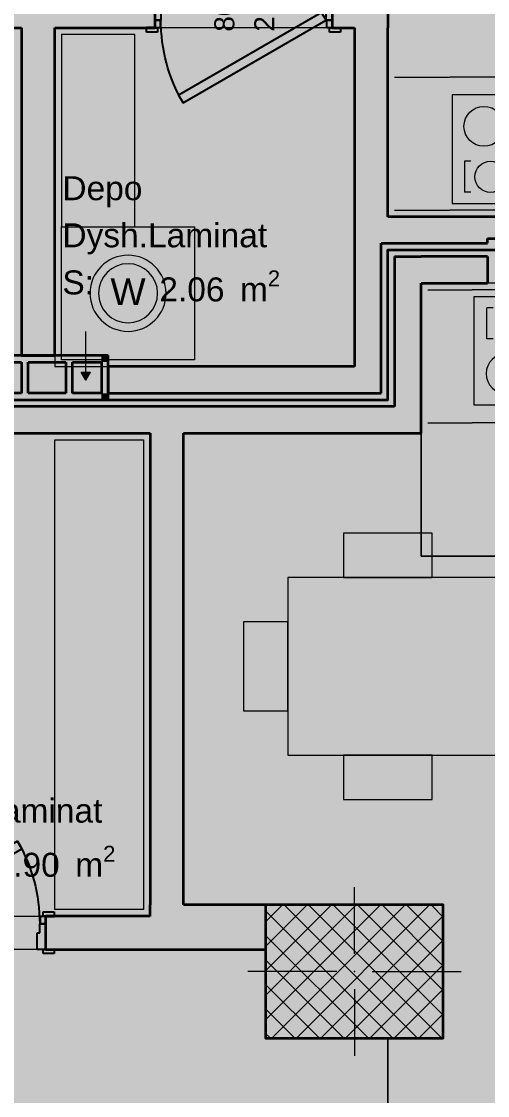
# Model space of a CAD drawing. Header units: millimetres. Extents: x 172821 to 253959, y -36092 to 17885.
# Drawn here: x 226111 to 228211, y -3675 to 1163 of the extents above; entities that cross this region are included whole.
import ezdxf
from ezdxf.enums import TextEntityAlignment as Align

# ---------------------------------------------------------------- set-up
doc = ezdxf.new("R2010")
doc.units = ezdxf.units.MM
doc.header["$MEASUREMENT"] = 0
doc.linetypes.add('Dashed', pattern=[254, 127, -127])
doc.linetypes.add('Long Dashed', pattern=[2700, 1500, -1200])
for name, color, linetype, lineweight, true_color in [('2D Drafting - General_Pen_No__61', 7, 'Continuous', 20, 0x6a6a6a), ('A - Fill zone_Pen_No__102', 7, 'Continuous', 13, 0xcccccc), ('A - Fill zone_Pen_No__255', 7, 'Continuous', 13, 0xe8e8e8), ('A - kanalet e ventilimit_Pen_No__176', 7, 'Continuous', 15, 0x93a0c6), ('A - kanalet e ventilimit_Pen_No__82', 7, 'Continuous', 20, 0xaaaaaa), ('A - Mobilimi_Pen_No__102', 7, 'Continuous', 13, 0xcccccc), ('A - Mobilimi_Pen_No__82', 7, 'Continuous', 20, 0xaaaaaa), ('A - Muret_Pen_No__82', 7, 'Continuous', 20, 0xaaaaaa), ('ARCHICAD Door Markers_Pen_No__112', 7, 'Continuous', 13, 0xd5aaaa), ('Model Unit - Zone_Pen_No__102', 7, 'Continuous', 13, 0xcccccc)]:
    doc.layers.add(name, color=color, linetype=linetype, lineweight=lineweight, true_color=true_color)
for name, color, linetype, lineweight in [('A - Fill zone_Pen_No__2', 8, 'Continuous', 15), ('A - Fill zone_Pen_No__22', 8, 'Continuous', 35), ('A - kanalet e ventilimit_Pen_No__22', 8, 'Continuous', 35), ('A - Mobilimi_Pen_No__121', 255, 'Continuous', 0), ('A - Mobilimi_Pen_No__18', 9, 'Continuous', 15), ('A - Muret_Pen_No__22', 8, 'Continuous', 35), ('A - Sanitaria_Pen_No__18', 9, 'Continuous', 15), ('A - Shtyllat_Pen_No__101', 252, 'Continuous', 13), ('A - Shtyllat_Pen_No__22', 8, 'Continuous', 35), ('ARCHICAD Doors_Pen_No__42', 8, 'Continuous', 25), ('ARCHICAD Zone Stamps_Pen_No__101', 252, 'Continuous', 13)]:
    doc.layers.add(name, color=color, linetype=linetype, lineweight=lineweight)
for name, color, linetype in [('A - kanalet e ventilimit', 7, 'Continuous'), ('A - Muret', 7, 'Continuous'), ('A - Shtyllat', 7, 'Continuous'), ('Model Unit - Zone', 7, 'Continuous')]:
    doc.layers.add(name, color=color, linetype=linetype)
doc.styles.add('GENERATED_STYLE_2', font='arial.ttf')

# ---------------------------------------------------------------- blocks, each defined once
blk = doc.blocks.new('Depo_Dysh.Laminat _67', base_point=(226431.7, 88.7))
at = {"layer": 'ARCHICAD Zone Stamps_Pen_No__101', "color": 252, "lineweight": 13, "insert": (226732.1, 41.8), "char_height": 108, "attachment_point": 1, "style": 'GENERATED_STYLE_2'}
blk.add_mtext('\\A1;{\\pql;\\pt0,6060;\\fArial|b0|i0|c0|p34;2.06\\fArial|b0|i0|c0|p34;\\A1{\\H.66x;\\S^  ;}\\fArial|b0|i0|c0|p34; m\\fArial|b0|i0|c0|p34;\\A1{\\H.66x;\\S2^  ;}}', dxfattribs=at)
at = {"layer": 'ARCHICAD Zone Stamps_Pen_No__101', "color": 252, "lineweight": 13, "style": 'GENERATED_STYLE_2'}
for tag, p in [('DUMMY_849', (227238.4, 490.8)), ('ROOM_NAME', (226295.4, 466.1)), ('ROOM_NUMBER', (226295.4, 254)), ('DUMMY_850', (227238.4, 278.6)), ('measuredAreaCode', (226295.4, 41.8))]:
    blk.add_attdef(tag, text='', height=108, dxfattribs=at).set_placement(p, align=Align.TOP_LEFT)
blk = doc.blocks.new('Depo_Dysh.Laminat _73', base_point=(226024.8, -1913.1))
at = {"layer": 'ARCHICAD Zone Stamps_Pen_No__101', "color": 252, "lineweight": 13, "insert": (225990, -2549.8), "char_height": 108, "attachment_point": 1, "style": 'GENERATED_STYLE_2'}
blk.add_mtext('\\A1;{\\pql;\\pt0,6060;\\fArial|b0|i0|c0|p34;2.90\\fArial|b0|i0|c0|p34;\\A1{\\H.66x;\\S^  ;}\\fArial|b0|i0|c0|p34; m\\fArial|b0|i0|c0|p34;\\A1{\\H.66x;\\S2^  ;}}', dxfattribs=at)
at = {"layer": 'ARCHICAD Zone Stamps_Pen_No__101', "color": 252, "lineweight": 13, "style": 'GENERATED_STYLE_2'}
for tag, p in [('ROOM_NAME', (225553.3, -2125.5)), ('DUMMY_849', (226496.3, -2100.8)), ('DUMMY_850', (226496.3, -2312.9)), ('ROOM_NUMBER', (225553.3, -2337.6)), ('measuredAreaCode', (225553.3, -2549.8))]:
    blk.add_attdef(tag, text='', height=108, dxfattribs=at).set_placement(p, align=Align.TOP_LEFT)
blk = doc.blocks.new('Door 25_2')
at = {"layer": 'ARCHICAD Doors_Pen_No__42', "color": 8, "linetype": 'Continuous', "lineweight": 25}
for p, q in [((-292.3, 337.4), (-272.3, 372)), ((-272.3, 372), (372, 0)), ((352, -34.6), (-292.3, 337.4)), ((-387, 54), (-437, 54)), ((-437, 54), (-437, 35)), ((-387, 35), (-387, 54)), ((437, 54), (387, 54)), ((387, 54), (387, 35)), ((437, 35), (437, 54)), ((-437, 35), (-387, 35)), ((-400, 35), (-437, 35)), ((-400, 35), (-437, 35)), ((-375, 35), (-400, 35)), ((-400, 35), (-400, 0)), ((-400, 0), (-400, 35)), ((-400, 0), (-400, 35)), ((-400, 0), (-375, 0)), ((-372, 0), (-400, 0)), ((-400, 0), (-400, -115)), ((-400, -115), (-400, 0)), ((-400, -115), (-400, 0)), ((-375, 0), (-375, 35)), ((-372, -40), (-372, 0)), ((372, 0), (352, -34.6)), ((400, 0), (372, 0)), ((372, 0), (372, -40)), ((400, 35), (375, 35)), ((375, 35), (375, 0)), ((375, 0), (400, 0)), ((387, 35), (437, 35)), ((400, 0), (400, 35)), ((400, 0), (400, 35)), ((400, 0), (400, 35)), ((400, 35), (437, 35)), ((400, 35), (437, 35)), ((400, -115), (400, 0)), ((400, -115), (400, 0)), ((400, -115), (400, 0)), ((-360, -40), (-372, -40)), ((-360, -115), (-360, -40)), ((372, -40), (360, -40)), ((360, -40), (360, -115)), ((-387, -115), (-437, -115)), ((-437, -115), (-437, -134)), ((-400, -115), (-437, -115)), ((-400, -115), (-437, -115)), ((-437, -134), (-387, -134)), ((-400, -115), (-360, -115)), ((-387, -134), (-387, -115)), ((360, -115), (400, -115)), ((437, -115), (387, -115)), ((387, -115), (387, -134)), ((387, -134), (437, -134)), ((400, -115), (437, -115)), ((400, -115), (437, -115)), ((437, -134), (437, -115))]:
    blk.add_line(p, q, dxfattribs=at)
blk.add_arc((372, 0), 744, 150, 180, dxfattribs=at)
blk = doc.blocks.new('D Marker 22')
at = {"layer": 'ARCHICAD Door Markers_Pen_No__112', "color": 9, "lineweight": 13, "true_color": 0xd5aaaa, "style": 'GENERATED_STYLE_2'}
for tag, p in [('AC_MarkerText_3', (-165.9, -155.7)), ('AC_MarkerText_2', (14.1, -224))]:
    blk.add_attdef(tag, text='', height=90, rotation=270, dxfattribs=at).set_placement(p, align=Align.BOTTOM_LEFT)
blk = doc.blocks.new('Wall_21', base_point=(227611.1, 1283.8))
at = {"layer": 'A - Muret_Pen_No__82', "linetype": 'Continuous', "lineweight": 0, "true_color": 0xd4d4d4}
for points in [[(222821.1, 1283.8), (222821.1, 1133.8), (225231.1, 1133.8), (225231.1, 1283.8)], [(226031.1, 1283.8), (226031.1, 1133.8), (226711.1, 1133.8), (226711.1, 1283.8)], [(227611.1, 1283.8), (227511.1, 1283.8), (227511.1, 1133.8), (227611.1, 1133.8)], [(227611.1, 1133.8), (227761.1, 1133.8), (227761.1, 1283.8)], [(227611.1, 1283.8), (227611.1, 1133.8), (227761.1, 1283.8)]]:
    blk.add_hatch(color=254, dxfattribs=at).paths.add_polyline_path(points)
at = {"layer": 'A - Muret_Pen_No__22', "color": 8, "linetype": 'Continuous', "lineweight": 35}
for p, q in [((225231.1, 1283.8), (225194.1, 1283.8)), ((225231.1, 1283.8), (225231.1, 1168.8)), ((226031.1, 1283.8), (226068.1, 1283.8)), ((226031.1, 1283.8), (226031.1, 1168.8)), ((226711.1, 1283.8), (226674.1, 1283.8)), ((226711.1, 1283.8), (226711.1, 1168.8)), ((227511.1, 1283.8), (227548.1, 1283.8)), ((227511.1, 1283.8), (227511.1, 1168.8)), ((225231.1, 1168.8), (225231.1, 1133.8)), ((226031.1, 1168.8), (226031.1, 1133.8)), ((226711.1, 1168.8), (226711.1, 1133.8)), ((227511.1, 1168.8), (227511.1, 1133.8)), ((225231.1, 1133.8), (225194.1, 1133.8)), ((226031.1, 1133.8), (226068.1, 1133.8)), ((226711.1, 1133.8), (226674.1, 1133.8)), ((227511.1, 1133.8), (227548.1, 1133.8))]:
    blk.add_line(p, q, dxfattribs=at)
at = {"layer": 'A - Muret_Pen_No__22', "color": 8, "linetype": 'Continuous', "lineweight": 35, "flags": 128}
for points in [[(225231.1, 1283.8), (222821.1, 1283.8)], [(222821.1, 1133.8), (222821.1, 1283.8)], [(226711.1, 1283.8), (226031.1, 1283.8)], [(227761.1, 1283.8), (227511.1, 1283.8)], [(227761.1, 1283.8), (227761.1, 1133.8)], [(222821.1, 1133.8), (223211.1, 1133.8)], [(223361.1, 1133.8), (225231.1, 1133.8)], [(226031.1, 1133.8), (226111.1, 1133.8)], [(226261.1, 1133.8), (226711.1, 1133.8)], [(227511.1, 1133.8), (227611.1, 1133.8)]]:
    blk.add_lwpolyline(points, dxfattribs=at)
at = {"layer": 'ARCHICAD Door Markers_Pen_No__112', "color": 9, "lineweight": 13, "true_color": 0xd5aaaa}
ref = blk.add_blockref('D Marker 22', (225631.1, 1133.8), dxfattribs=dict(at, rotation=180))
ref.add_attrib('AC_MarkerText_2', '80', dxfattribs={"color": 9, "lineweight": 13, "true_color": 0xd5aaaa, "height": 90, "rotation": 90, "style": 'GENERATED_STYLE_2'}).set_placement((225616.9, 1117.3), align=Align.BOTTOM_LEFT)
ref.add_attrib('AC_MarkerText_3', '210', dxfattribs={"color": 9, "lineweight": 13, "true_color": 0xd5aaaa, "height": 90, "rotation": 90, "style": 'GENERATED_STYLE_2'}).set_placement((225796.9, 1117.3), align=Align.BOTTOM_LEFT)
ref = blk.add_blockref('D Marker 22', (227111.1, 1133.8), dxfattribs=dict(at, rotation=180))
ref.add_attrib('AC_MarkerText_2', '80', dxfattribs={"color": 9, "lineweight": 13, "true_color": 0xd5aaaa, "height": 90, "rotation": 90, "style": 'GENERATED_STYLE_2'}).set_placement((227096.9, 1117.3), align=Align.BOTTOM_LEFT)
ref.add_attrib('AC_MarkerText_3', '210', dxfattribs={"color": 9, "lineweight": 13, "true_color": 0xd5aaaa, "height": 90, "rotation": 90, "style": 'GENERATED_STYLE_2'}).set_placement((227276.9, 1117.3), align=Align.BOTTOM_LEFT)
at = {"layer": 'ARCHICAD Doors_Pen_No__42', "color": 8, "linetype": 'Continuous', "lineweight": 25, "xscale": -1, "zscale": 1000, "rotation": 180}
for p in [(225631.1, 1168.8), (227111.1, 1168.8)]:
    blk.add_blockref('Door 25_2', p, dxfattribs=at)
blk = doc.blocks.new('Wall_25', base_point=(226261.1, 1283.8))
at = {"layer": 'A - Muret_Pen_No__82', "linetype": 'Continuous', "lineweight": 0, "true_color": 0xd4d4d4}
blk.add_hatch(color=254, dxfattribs=at).paths.add_polyline_path([(226111.1, 1133.8), (226111.1, -341.1), (226261.1, -341.1), (226261.1, 1133.8)])
at = {"layer": 'A - Muret_Pen_No__22', "color": 8, "linetype": 'Continuous', "lineweight": 35, "flags": 128}
for points in [[(226111.1, 1133.8), (226111.1, -341.1)], [(226261.1, -341.1), (226261.1, 1133.8)], [(226111.1, -341.1), (226261.1, -341.1)]]:
    blk.add_lwpolyline(points, dxfattribs=at)
blk = doc.blocks.new('Wall_86', base_point=(227911.1, -691.2))
at = {"layer": 'A - Muret_Pen_No__82', "linetype": 'Continuous', "lineweight": 0, "true_color": 0xd4d4d4}
for points in [[(227791.1, -571.2), (226502.1, -571.2), (226502.1, -691.2), (227791.1, -691.2)], [(227911.1, -571.2), (227791.1, -571.2), (227911.1, -691.2)], [(227791.1, -571.2), (227791.1, -691.2), (227911.1, -691.2)]]:
    blk.add_hatch(color=254, dxfattribs=at).paths.add_polyline_path(points)
at = {"layer": 'A - Muret_Pen_No__22', "color": 8, "linetype": 'Continuous', "lineweight": 35, "flags": 128}
for points in [[(227791.1, -571.2), (226502.1, -571.2)], [(227911.1, -691.2), (227911.1, -571.2)], [(226502.1, -691.2), (226691.1, -691.2)], [(226841.1, -691.2), (227911.1, -691.2)]]:
    blk.add_lwpolyline(points, dxfattribs=at)
blk = doc.blocks.new('Wall_87', base_point=(227731.1, -511.2))
at = {"layer": 'A - Muret_Pen_No__82', "linetype": 'Continuous', "lineweight": 0, "true_color": 0xd4d4d4}
blk.add_hatch(color=254, dxfattribs=at).paths.add_polyline_path([(227731.1, -391.2), (226502.1, -391.2), (226502.1, -511.2), (227731.1, -511.2)])
at = {"layer": 'A - Muret_Pen_No__22', "color": 8, "linetype": 'Continuous', "lineweight": 35, "flags": 128}
for points in [[(227611.1, -391.2), (226502.1, -391.2)], [(226502.1, -391.2), (226502.1, -511.2)], [(227731.1, -511.2), (227731.1, -391.2)], [(226502.1, -511.2), (227731.1, -511.2)]]:
    blk.add_lwpolyline(points, dxfattribs=at)
blk = doc.blocks.new('Wall_89', base_point=(226691.1, -3016.2))
at = {"layer": 'A - Muret_Pen_No__82', "linetype": 'Continuous', "lineweight": 0, "true_color": 0xd4d4d4}
blk.add_hatch(color=254, dxfattribs=at).paths.add_polyline_path([(226841.1, -2816.2), (226841.1, -691.2), (226691.1, -691.2), (226691.1, -2816.2)])
at = {"layer": 'A - Muret_Pen_No__22', "color": 8, "linetype": 'Continuous', "lineweight": 35, "flags": 128}
for points in [[(226691.1, -691.2), (226691.1, -2816.2)], [(226841.1, -2816.2), (226841.1, -691.2)]]:
    blk.add_lwpolyline(points, dxfattribs=at)
blk = doc.blocks.new('Wall_92', base_point=(227611.1, 1283.8))
at = {"layer": 'A - Muret_Pen_No__82', "linetype": 'Continuous', "lineweight": 0, "true_color": 0xd4d4d4}
blk.add_hatch(color=254, dxfattribs=at).paths.add_polyline_path([(227611.1, 1133.8), (227611.1, 163.8), (227761.1, 163.8), (227761.1, 1133.8)])
at = {"layer": 'A - Muret_Pen_No__22', "color": 8, "linetype": 'Continuous', "lineweight": 35, "flags": 128}
for points in [[(227611.1, 1133.8), (227611.1, 163.8)], [(227761.1, 283.8), (227761.1, 1133.8)], [(227731.1, 163.8), (227761.1, 163.8)]]:
    blk.add_lwpolyline(points, dxfattribs=at)
blk = doc.blocks.new('Wall_96', base_point=(227911.1, -16.2))
at = {"layer": 'A - Muret_Pen_No__82', "linetype": 'Continuous', "lineweight": 0, "true_color": 0xd4d4d4}
for points in [[(227911.1, 103.8), (227791.1, 103.8), (227911.1, -16.2)], [(227911.1, -16.2), (227791.1, 103.8), (227791.1, -16.2)], [(227911.1, -571.2), (227911.1, -16.2), (227791.1, -16.2), (227791.1, -571.2)]]:
    blk.add_hatch(color=254, dxfattribs=at).paths.add_polyline_path(points)
at = {"layer": 'A - Muret_Pen_No__22', "color": 8, "linetype": 'Continuous', "lineweight": 35, "flags": 128}
for points in [[(227791.1, 103.8), (227911.1, 103.8)], [(227791.1, 103.8), (227791.1, -571.2)], [(227911.1, -571.2), (227911.1, -16.2)]]:
    blk.add_lwpolyline(points, dxfattribs=at)
blk = doc.blocks.new('Wall_97', base_point=(227611.1, -511.2))
at = {"layer": 'A - Muret_Pen_No__82', "linetype": 'Continuous', "lineweight": 0, "true_color": 0xd4d4d4}
blk.add_hatch(color=254, dxfattribs=at).paths.add_polyline_path([(227731.1, -391.2), (227731.1, 163.8), (227611.1, 163.8), (227611.1, -391.2)])
at = {"layer": 'A - Muret_Pen_No__22', "color": 8, "linetype": 'Continuous', "lineweight": 35, "flags": 128}
for points in [[(227611.1, 163.8), (227611.1, -391.2)], [(227731.1, -391.2), (227731.1, 163.8)]]:
    blk.add_lwpolyline(points, dxfattribs=at)
blk = doc.blocks.new('Wall_99', base_point=(227211.1, -3016.2))
at = {"layer": 'A - Muret_Pen_No__82', "linetype": 'Continuous', "lineweight": 0, "true_color": 0xd4d4d4}
for points in [[(226841.1, -2816.2), (226691.1, -2816.2), (226691.1, -3016.2)], [(226841.1, -2816.2), (226691.1, -3016.2), (226841.1, -3016.2)], [(226841.1, -3016.2), (227211.1, -3016.2), (227211.1, -2816.2), (226841.1, -2816.2)]]:
    blk.add_hatch(color=254, dxfattribs=at).paths.add_polyline_path(points)
at = {"layer": 'A - Muret_Pen_No__22', "color": 8, "linetype": 'Continuous', "lineweight": 35, "flags": 128}
for points in [[(226691.1, -2866.2), (226691.1, -2816.2)], [(227211.1, -2816.2), (226841.1, -2816.2)], [(226691.1, -3016.2), (227211.1, -3016.2)]]:
    blk.add_lwpolyline(points, dxfattribs=at)
blk = doc.blocks.new('Wall_263', base_point=(226691.1, -3016.2))
at = {"layer": 'A - Muret_Pen_No__82', "linetype": 'Continuous', "lineweight": 0, "true_color": 0xd4d4d4}
for points in [[(223411.1, -3016.2), (224291.1, -3016.2), (224291.1, -2866.2), (223411.1, -2866.2)], [(225091.1, -3016.2), (225421.1, -3016.2), (225421.1, -2866.2), (225091.1, -2866.2)], [(226221.1, -3016.2), (226691.1, -3016.2), (226691.1, -2866.2), (226221.1, -2866.2)]]:
    blk.add_hatch(color=254, dxfattribs=at).paths.add_polyline_path(points)
at = {"layer": 'A - Muret_Pen_No__22', "color": 8, "linetype": 'Continuous', "lineweight": 35}
for p, q in [((224291.1, -2866.2), (224254.1, -2866.2)), ((224291.1, -2901.2), (224291.1, -2866.2)), ((224291.1, -3016.2), (224291.1, -2901.2)), ((225091.1, -2866.2), (225128.1, -2866.2)), ((225091.1, -2901.2), (225091.1, -2866.2)), ((225091.1, -3016.2), (225091.1, -2901.2)), ((225421.1, -2866.2), (225384.1, -2866.2)), ((225421.1, -2901.2), (225421.1, -2866.2)), ((225421.1, -3016.2), (225421.1, -2901.2)), ((226221.1, -2866.2), (226258.1, -2866.2)), ((226221.1, -2901.2), (226221.1, -2866.2)), ((226221.1, -3016.2), (226221.1, -2901.2)), ((224291.1, -3016.2), (224254.1, -3016.2)), ((225091.1, -3016.2), (225128.1, -3016.2)), ((225421.1, -3016.2), (225384.1, -3016.2)), ((226221.1, -3016.2), (226258.1, -3016.2))]:
    blk.add_line(p, q, dxfattribs=at)
at = {"layer": 'A - Muret_Pen_No__22', "color": 8, "linetype": 'Continuous', "lineweight": 35, "flags": 128}
for points in [[(224291.1, -2866.2), (223411.1, -2866.2)], [(225191.1, -2866.2), (225091.1, -2866.2)], [(225421.1, -2866.2), (225341.1, -2866.2)], [(226691.1, -2866.2), (226221.1, -2866.2)], [(223411.1, -3016.2), (224041.1, -3016.2)], [(224191.1, -3016.2), (224291.1, -3016.2)], [(225091.1, -3016.2), (225421.1, -3016.2)], [(226221.1, -3016.2), (226691.1, -3016.2)]]:
    blk.add_lwpolyline(points, dxfattribs=at)
at = {"layer": 'ARCHICAD Door Markers_Pen_No__112', "color": 9, "lineweight": 13, "true_color": 0xd5aaaa}
ref = blk.add_blockref('D Marker 22', (224691.1, -3016.2), dxfattribs=dict(at, rotation=180))
ref.add_attrib('AC_MarkerText_2', '80', dxfattribs={"color": 9, "lineweight": 13, "true_color": 0xd5aaaa, "height": 90, "rotation": 90, "style": 'GENERATED_STYLE_2'}).set_placement((224676.9, -2927.4), align=Align.BOTTOM_LEFT)
ref.add_attrib('AC_MarkerText_3', '210', dxfattribs={"color": 9, "lineweight": 13, "true_color": 0xd5aaaa, "height": 90, "rotation": 90, "style": 'GENERATED_STYLE_2'}).set_placement((224856.9, -2995.7), align=Align.BOTTOM_LEFT)
ref = blk.add_blockref('D Marker 22', (225821.1, -3016.2), dxfattribs=dict(at, rotation=180))
ref.add_attrib('AC_MarkerText_2', '80', dxfattribs={"color": 9, "lineweight": 13, "true_color": 0xd5aaaa, "height": 90, "rotation": 90, "style": 'GENERATED_STYLE_2'}).set_placement((225806.9, -2927.4), align=Align.BOTTOM_LEFT)
ref.add_attrib('AC_MarkerText_3', '210', dxfattribs={"color": 9, "lineweight": 13, "true_color": 0xd5aaaa, "height": 90, "rotation": 90, "style": 'GENERATED_STYLE_2'}).set_placement((225986.9, -2995.7), align=Align.BOTTOM_LEFT)
at = {"layer": 'ARCHICAD Doors_Pen_No__42', "color": 8, "linetype": 'Continuous', "lineweight": 25, "zscale": 1000}
blk.add_blockref('Door 25_2', (224691.1, -2901.2), dxfattribs=at)
at = {"layer": 'ARCHICAD Doors_Pen_No__42', "color": 8, "linetype": 'Continuous', "lineweight": 25, "xscale": -1, "zscale": 1000}
blk.add_blockref('Door 25_2', (225821.1, -2901.2), dxfattribs=at)
blk = doc.blocks.new('Wall_273', base_point=(225951.1, -541.2))
at = {"layer": 'A - kanalet e ventilimit_Pen_No__82', "linetype": 'Continuous', "lineweight": 0, "true_color": 0xd4d4d4}
for points in [[(225981.1, -511.2), (225951.1, -511.2), (225951.1, -541.2)], [(225981.1, -511.2), (225951.1, -541.2), (225981.1, -541.2)], [(226471.1, -511.2), (225981.1, -511.2), (225981.1, -541.2), (226471.1, -541.2)], [(226471.1, -511.2), (226501.1, -541.2), (226501.1, -511.2)], [(226471.1, -541.2), (226501.1, -541.2), (226471.1, -511.2)]]:
    blk.add_hatch(color=254, dxfattribs=at).paths.add_polyline_path(points)
at = {"layer": 'A - kanalet e ventilimit_Pen_No__22', "color": 8, "linetype": 'Continuous', "lineweight": 35, "flags": 128}
for points in [[(225951.1, -541.2), (225951.1, -511.2)], [(226111.1, -511.2), (225981.1, -511.2)], [(226311.1, -511.2), (226141.1, -511.2)], [(226471.1, -511.2), (226341.1, -511.2)], [(226501.1, -541.2), (226501.1, -511.2)], [(225951.1, -541.2), (226501.1, -541.2)]]:
    blk.add_lwpolyline(points, dxfattribs=at)
blk = doc.blocks.new('Wall_274', base_point=(226501.1, -541.2))
at = {"layer": 'A - kanalet e ventilimit_Pen_No__82', "linetype": 'Continuous', "lineweight": 0, "true_color": 0xd4d4d4}
for points in [[(226471.1, -371.2), (226501.1, -341.2), (226471.1, -341.2)], [(226471.1, -371.2), (226501.1, -371.2), (226501.1, -341.2)], [(226471.1, -371.2), (226471.1, -511.2), (226501.1, -511.2), (226501.1, -371.2)]]:
    blk.add_hatch(color=254, dxfattribs=at).paths.add_polyline_path(points)
at = {"layer": 'A - kanalet e ventilimit_Pen_No__22', "color": 8, "linetype": 'Continuous', "lineweight": 35, "flags": 128}
for points in [[(226501.1, -341.2), (226471.1, -341.2)], [(226471.1, -371.2), (226471.1, -511.2)], [(226501.1, -511.2), (226501.1, -341.2)]]:
    blk.add_lwpolyline(points, dxfattribs=at)
blk = doc.blocks.new('Wall_275', base_point=(226501.1, -341.2))
at = {"layer": 'A - kanalet e ventilimit_Pen_No__82', "linetype": 'Continuous', "lineweight": 0, "true_color": 0xd4d4d4}
for points in [[(225951.1, -371.2), (225981.1, -371.2), (225951.1, -341.2)], [(225981.1, -341.2), (225951.1, -341.2), (225981.1, -371.2)], [(225981.1, -371.2), (226471.1, -371.2), (226471.1, -341.2), (225981.1, -341.2)]]:
    blk.add_hatch(color=254, dxfattribs=at).paths.add_polyline_path(points)
at = {"layer": 'A - kanalet e ventilimit_Pen_No__22', "color": 8, "linetype": 'Continuous', "lineweight": 35, "flags": 128}
for points in [[(225951.1, -341.2), (225951.1, -371.2)], [(226471.1, -341.2), (225951.1, -341.2)], [(225981.1, -371.2), (226111.1, -371.2)], [(226141.1, -371.2), (226311.1, -371.2)], [(226341.1, -371.2), (226471.1, -371.2)]]:
    blk.add_lwpolyline(points, dxfattribs=at)
blk = doc.blocks.new('Wall_276', base_point=(226111.1, -341.2))
at = {"layer": 'A - kanalet e ventilimit_Pen_No__82', "linetype": 'Continuous', "lineweight": 0, "true_color": 0xd4d4d4}
blk.add_hatch(color=254, dxfattribs=at).paths.add_polyline_path([(226111.1, -371.2), (226111.1, -511.2), (226141.1, -511.2), (226141.1, -371.2)])
at = {"layer": 'A - kanalet e ventilimit_Pen_No__22', "color": 8, "linetype": 'Continuous', "lineweight": 35, "flags": 128}
for points in [[(226111.1, -371.2), (226111.1, -511.2)], [(226141.1, -511.2), (226141.1, -371.2)]]:
    blk.add_lwpolyline(points, dxfattribs=at)
blk = doc.blocks.new('Wall_277', base_point=(226311.1, -541.2))
at = {"layer": 'A - kanalet e ventilimit_Pen_No__82', "linetype": 'Continuous', "lineweight": 0, "true_color": 0xd4d4d4}
blk.add_hatch(color=254, dxfattribs=at).paths.add_polyline_path([(226341.1, -511.2), (226341.1, -371.2), (226311.1, -371.2), (226311.1, -511.2)])
at = {"layer": 'A - kanalet e ventilimit_Pen_No__22', "color": 8, "linetype": 'Continuous', "lineweight": 35, "flags": 128}
for points in [[(226311.1, -371.2), (226311.1, -511.2)], [(226341.1, -511.2), (226341.1, -371.2)]]:
    blk.add_lwpolyline(points, dxfattribs=at)
blk = doc.blocks.new('Wall_281', base_point=(226502.1, -691.2))
at = {"layer": 'A - Muret_Pen_No__82', "linetype": 'Continuous', "lineweight": 0, "true_color": 0xd4d4d4}
blk.add_hatch(color=254, dxfattribs=at).paths.add_polyline_path([(226502.1, -571.2), (225950.1, -571.2), (225950.1, -691.2), (226502.1, -691.2)])
at = {"layer": 'A - Muret_Pen_No__22', "color": 8, "linetype": 'Continuous', "lineweight": 35, "flags": 128}
for points in [[(226502.1, -571.2), (225950.1, -571.2)], [(225950.1, -691.2), (226502.1, -691.2)]]:
    blk.add_lwpolyline(points, dxfattribs=at)
blk = doc.blocks.new('Wall_294', base_point=(228210.1, 283.8))
at = {"layer": 'A - Muret_Pen_No__82', "linetype": 'Continuous', "lineweight": 0, "true_color": 0xd4d4d4}
blk.add_hatch(color=254, dxfattribs=at).paths.add_polyline_path([(228210.1, 283.8), (227761.1, 283.8), (227761.1, 163.8), (228210.1, 163.8)])
at = {"layer": 'A - Muret_Pen_No__22', "color": 8, "linetype": 'Continuous', "lineweight": 35, "flags": 128}
for points in [[(228210.1, 283.8), (227761.1, 283.8)], [(227761.1, 163.8), (228210.1, 163.8)], [(228210.1, 163.8), (228210.1, 184.8)]]:
    blk.add_lwpolyline(points, dxfattribs=at)
blk = doc.blocks.new('Wall_295', base_point=(228210.1, -16.2))
at = {"layer": 'A - Muret_Pen_No__82', "linetype": 'Continuous', "lineweight": 0, "true_color": 0xd4d4d4}
blk.add_hatch(color=254, dxfattribs=at).paths.add_polyline_path([(227911.1, -16.2), (228210.1, -16.2), (228210.1, 103.8), (227911.1, 103.8)])
at = {"layer": 'A - Muret_Pen_No__22', "color": 8, "linetype": 'Continuous', "lineweight": 35, "flags": 128}
for points in [[(228210.1, 103.8), (227911.1, 103.8)], [(228210.1, 103.8), (228210.1, -16.2)], [(227911.1, -16.2), (228210.1, -16.2)]]:
    blk.add_lwpolyline(points, dxfattribs=at)
blk = doc.blocks.new('Wall_297', base_point=(228210.1, 283.8))
at = {"layer": 'A - Muret_Pen_No__82', "linetype": 'Continuous', "lineweight": 0, "true_color": 0xd4d4d4}
blk.add_hatch(color=254, dxfattribs=at).paths.add_polyline_path([(228210.1, 184.8), (228611.1, 184.8), (228611.1, 283.8), (228210.1, 283.8)])
at = {"layer": 'A - Muret_Pen_No__22', "color": 8, "linetype": 'Continuous', "lineweight": 35, "flags": 128}
for points in [[(228611.1, 283.8), (228210.1, 283.8)], [(228611.1, 184.8), (228611.1, 283.8)], [(228210.1, 184.8), (228611.1, 184.8)]]:
    blk.add_lwpolyline(points, dxfattribs=at)
blk = doc.blocks.new('Column_24', base_point=(227611.1, -3116.2))
at = {"layer": 'A - Shtyllat_Pen_No__101', "linetype": 'Continuous', "lineweight": 13}
h = blk.add_hatch(dxfattribs=at)
h.set_pattern_fill('Concrete_Block', color=252, style=0, pattern_type=2)
h.set_pattern_definition([(45, (0, 0), (-55.154327, 55.154327), []), (135, (0, 0), (55.154327, 55.154327), [])])
h.paths.add_polyline_path([(227211.1, -2816.2), (227211.1, -3416.2), (228011.1, -3416.2), (228011.1, -2816.2)])
at = {"layer": 'A - Shtyllat_Pen_No__101', "color": 252, "linetype": 'Continuous', "lineweight": 13}
for p, q in [((227611.1, -3036.2), (227611.1, -2736.2)), ((227531.1, -3116.2), (227131.1, -3116.2)), ((227691.1, -3116.2), (228091.1, -3116.2)), ((227611.1, -3196.2), (227611.1, -3496.2))]:
    blk.add_line(p, q, dxfattribs=at)
blk.add_point((227611.1, -3116.2), dxfattribs=at)
at = {"layer": 'A - Shtyllat_Pen_No__22', "color": 8, "linetype": 'Continuous', "lineweight": 35, "flags": 128}
blk.add_lwpolyline([(227211.1, -2816.2), (227211.1, -3416.2), (228011.1, -3416.2), (228011.1, -2816.2)], close=True, dxfattribs=at)
blk = doc.blocks.new('Cooktop + Oven Built-in 25')
at = {"layer": 'A - Sanitaria_Pen_No__18', "color": 9, "linetype": 'Continuous', "lineweight": 15}
for p, q in [((0, 600), (600, 600)), ((300, 378.5), (300, 518.8)), ((300, 518.8), (329, 518.8)), ((505.3, 518.8), (534.3, 518.8)), ((534.3, 378.5), (534.3, 518.8)), ((300, 378.5), (329, 378.5)), ((505.3, 378.5), (534.3, 378.5)), ((0, 0), (600, 0))]:
    blk.add_line(p, q, dxfattribs=at)
at = {"layer": 'A - Sanitaria_Pen_No__18', "color": 9, "linetype": 'Continuous', "lineweight": 15, "flags": 128}
blk.add_lwpolyline([(10, 80), (590, 80), (590, 570), (10, 570)], close=True, dxfattribs=at)
at = {"layer": 'A - Sanitaria_Pen_No__18', "color": 9, "linetype": 'Continuous', "lineweight": 15}
for centre, radius in [((134.7, 454.4), 72.5), ((417.2, 449.5), 70), ((168.3, 236.3), 105), ((168.3, 236.3), 60), ((446.7, 222.1), 90)]:
    blk.add_circle(centre, radius, dxfattribs=at)
blk = doc.blocks.new('Washer 25')
at = {"layer": 'A - Sanitaria_Pen_No__18', "color": 9, "linetype": 'Continuous', "lineweight": 15, "flags": 128}
blk.add_lwpolyline([(-300, 0), (-300, -600), (300, -600), (300, 0)], close=True, dxfattribs=at)
at = {"layer": 'A - Sanitaria_Pen_No__18', "color": 9, "linetype": 'Continuous', "lineweight": 15}
for radius in [171.4, 133.3]:
    blk.add_circle((0, -300), radius, dxfattribs=at)
at = {"layer": 'A - Sanitaria_Pen_No__18', "color": 9, "linetype": 'Continuous', "lineweight": 15, "style": 'GENERATED_STYLE_2'}
blk.add_attdef('stDisplayText', text='', height=120, dxfattribs=at).set_placement((0, -293.1), align=Align.MIDDLE_CENTER)
blk = doc.blocks.new('Dining Table 01 25_5')
at = {"layer": 'A - Mobilimi_Pen_No__18', "color": 9, "linetype": 'Continuous', "lineweight": 15}
for p, q in [((1600, 800), (0, 800)), ((0, 800), (0, 0)), ((1600, 0), (1600, 800)), ((0, 0), (1600, 0))]:
    blk.add_line(p, q, dxfattribs=at)
at = {"layer": 'A - Mobilimi_Pen_No__18', "color": 9, "linetype": 'Continuous', "lineweight": 15, "flags": 128}
blk.add_lwpolyline([(0, 0), (1600, 0), (1600, 800), (0, 800)], close=True, dxfattribs=at)
blk = doc.blocks.new('Cupboard 25_20')
at = {"layer": 'A - Mobilimi_Pen_No__18', "color": 9, "linetype": 'Continuous', "lineweight": 15, "flags": 128}
blk.add_lwpolyline([(0, 0), (2115, 0), (2115, 400), (0, 400)], close=True, dxfattribs=at)
blk = doc.blocks.new('Cabinet Base MultiDrawer 24_12')
at = {"layer": 'A - Sanitaria_Pen_No__18', "color": 9, "linetype": 'Continuous', "lineweight": 15}
for p, q in [((0, 600), (250, 600)), ((0, 0), (250, 0))]:
    blk.add_line(p, q, dxfattribs=at)
blk = doc.blocks.new('Cabinet Base MultiDrawer 24_13')
at = {"layer": 'A - Sanitaria_Pen_No__18', "color": 9, "linetype": 'Continuous', "lineweight": 15}
for p, q in [((0, 600), (200, 600)), ((0, 0), (200, 0))]:
    blk.add_line(p, q, dxfattribs=at)
blk = doc.blocks.new('Polyline_11', base_point=(226400.3, -453))
at = {"layer": 'A - kanalet e ventilimit_Pen_No__176', "linetype": 'Continuous', "lineweight": 15, "true_color": 0x93a0c6}
blk.add_hatch(color=253, dxfattribs=at).paths.add_polyline_path([(226400.3, -453), (226421.3, -416.6), (226379.3, -416.6)])
at = {"layer": 'A - kanalet e ventilimit_Pen_No__176', "color": 253, "linetype": 'Continuous', "lineweight": 15, "true_color": 0x93a0c6}
for p, q in [((226379.3, -416.6), (226421.3, -416.6)), ((226400.3, -453), (226379.3, -416.6)), ((226400.3, -453), (226421.3, -416.6))]:
    blk.add_line(p, q, dxfattribs=at)
at = {"layer": 'A - kanalet e ventilimit_Pen_No__176', "color": 253, "linetype": 'Long Dashed', "lineweight": 15, "true_color": 0x93a0c6, "flags": 128}
blk.add_lwpolyline([(226400.3, -416.6), (226400.3, -232.8)], dxfattribs=at)

msp = doc.modelspace()

# ---------------------------------------------------------------- hatches: boundary and pattern name
at = {"layer": 'A - Fill zone_Pen_No__102', "linetype": 'Continuous', "lineweight": 0, "true_color": 0x333333}
msp.add_hatch(color=250, dxfattribs=at).paths.add_polyline_path([(221461.1, 7783.8), (232061.1, 7783.8), (232061.1, 133.8), (227761.1, 133.8), (227761.1, -541.2), (223211.1, -541.2), (223211.1, -1016.2), (221461.1, -1016.2)])
at = {"layer": 'A - Fill zone_Pen_No__255', "linetype": 'Continuous', "lineweight": 0, "true_color": 0xf9f9f9}
msp.add_hatch(color=7, dxfattribs=at).paths.add_polyline_path([(216536.1, -6741.2), (216536.1, -2816.2), (223211.1, -2816.2), (223211.1, -1016.2), (223211.1, -541.2), (227761.1, -541.2), (227761.1, 133.8), (232061.1, 133.8), (232061.1, -8866.2), (218286.1, -8866.2), (218286.1, -6741.2)])
at = {"layer": 'A - Mobilimi_Pen_No__121', "linetype": 'Continuous', "lineweight": 0, "true_color": 0xffffff}
for points in [[(226291.1, 238.8), (226621.1, 238.8), (226621.1, 1103.8), (226291.1, 1103.8)], [(227961.1, -1141.2), (227561.1, -1141.2), (227561.1, -1341.2), (227961.1, -1341.2)], [(227311.1, -1941.2), (227311.1, -1541.2), (227111.1, -1541.2), (227111.1, -1941.2)], [(227961.1, -2141.2), (227561.1, -2141.2), (227561.1, -2341.2), (227961.1, -2341.2)]]:
    msp.add_hatch(color=7, dxfattribs=at).paths.add_polyline_path(points)

# ---------------------------------------------------------------- linework, layer by layer
at = {"layer": '2D Drafting - General_Pen_No__61', "color": 251, "linetype": 'Dashed', "lineweight": 20, "true_color": 0x6a6a6a, "flags": 128}
msp.add_lwpolyline([(227911.1, -691.2), (227911.1, -1245.2), (231811.1, -1245.2)], dxfattribs=at)
at = {"layer": 'A - Fill zone_Pen_No__2', "color": 8, "linetype": 'Continuous', "lineweight": 15, "flags": 128}
msp.add_lwpolyline([(221461.1, 7783.8), (232061.1, 7783.8), (232061.1, 133.8), (227761.1, 133.8), (227761.1, -541.2), (223211.1, -541.2), (223211.1, -1016.2), (221461.1, -1016.2)], close=True, dxfattribs=at)
at = {"layer": 'A - Fill zone_Pen_No__22', "color": 8, "linetype": 'Continuous', "lineweight": 35, "flags": 128}
msp.add_lwpolyline([(216536.1, -6741.2), (216536.1, -2816.2), (223211.1, -2816.2), (223211.1, -1016.2), (223211.1, -541.2), (227761.1, -541.2), (227761.1, 133.8), (232061.1, 133.8), (232061.1, -8866.2), (218286.1, -8866.2), (218286.1, -6741.2)], close=True, dxfattribs=at)
at = {"layer": 'A - Mobilimi_Pen_No__102', "color": 254, "linetype": 'Continuous', "lineweight": 13, "true_color": 0xcccccc, "flags": 128}
for points in [[(227961.1, -1141.2), (227561.1, -1141.2), (227561.1, -1341.2), (227961.1, -1341.2)], [(227311.1, -1941.2), (227311.1, -1541.2), (227111.1, -1541.2), (227111.1, -1941.2)], [(227961.1, -2141.2), (227561.1, -2141.2), (227561.1, -2341.2), (227961.1, -2341.2)]]:
    msp.add_lwpolyline(points, close=True, dxfattribs=at)
at = {"layer": 'A - Mobilimi_Pen_No__18', "color": 9, "linetype": 'Continuous', "lineweight": 15}
for points in [[(227561.1, -1141.2), (227561.1, -1341.2), (227961.1, -1341.2), (227961.1, -1141.2)], [(227311.1, -1341.2), (227311.1, -2141.2), (228911.1, -2141.2), (228911.1, -1341.2)], [(227111.1, -1941.2), (227311.1, -1941.2), (227311.1, -1541.2), (227111.1, -1541.2)], [(227561.1, -2141.2), (227561.1, -2341.2), (227961.1, -2341.2), (227961.1, -2141.2)]]:
    msp.add_lwpolyline(points, close=True, dxfattribs=at)
at = {"layer": 'A - Mobilimi_Pen_No__82', "color": 253, "linetype": 'Continuous', "lineweight": 20, "true_color": 0xaaaaaa, "flags": 128}
msp.add_lwpolyline([(226291.1, 238.8), (226621.1, 238.8), (226621.1, 1103.8), (226291.1, 1103.8)], close=True, dxfattribs=at)
at = {"layer": 'Model Unit - Zone_Pen_No__102', "color": 254, "linetype": 'Continuous', "lineweight": 13, "true_color": 0xcccccc, "flags": 128}
for points in [[(227761.1, 283.8), (231811.1, 283.8), (231811.1, 1283.8), (227761.1, 1283.8)], [(226261.1, -391.2), (227611.1, -391.2), (227611.1, 1133.8), (226261.1, 1133.8)], [(227911.1, -1245.2), (231811.1, -1245.2), (231811.1, -16.2), (227911.1, -16.2)], [(225341.1, -2866.2), (226691.1, -2866.2), (226691.1, -691.2), (225391.1, -691.2), (225391.1, -1391.2), (225341.1, -1391.2)], [(226841.1, -2816.2), (228011.1, -2816.2), (228011.1, -3416.2), (227761.1, -3416.2), (227761.1, -7016.2), (231661.1, -7016.2), (231661.1, -6366.2), (231811.1, -6366.2), (231811.1, -4216.2), (231661.1, -4216.2), (231661.1, -2816.2), (231811.1, -2816.2), (231811.1, -1245.2), (227911.1, -1245.2), (227911.1, -691.2), (226841.1, -691.2)], [(221611.1, -4616.2), (227761.1, -4616.2), (227761.1, -3416.2), (227211.1, -3416.2), (227211.1, -3016.2), (224191.1, -3016.2), (224191.1, -3476.2), (224041.1, -3476.2), (224041.1, -3016.2), (221611.1, -3016.2)]]:
    msp.add_lwpolyline(points, close=True, dxfattribs=at)

# ---------------------------------------------------------------- block references
at = {"layer": 'A - kanalet e ventilimit', "color": 253, "linetype": 'Long Dashed', "lineweight": 15, "true_color": 0x93a0c6}
msp.add_blockref('Polyline_11', (226400.3, -453), dxfattribs=at)
at = {"layer": 'A - kanalet e ventilimit', "color": 8, "lineweight": 35}
for name, p in [('Wall_275', (226501.1, -341.2)), ('Wall_276', (226111.1, -341.2)), ('Wall_277', (226311.1, -541.2)), ('Wall_274', (226501.1, -541.2)), ('Wall_273', (225951.1, -541.2))]:
    msp.add_blockref(name, p, dxfattribs=at)
at = {"layer": 'A - Mobilimi_Pen_No__18', "color": 9, "linetype": 'Continuous', "lineweight": 15, "xscale": -1, "zscale": 1000, "rotation": 270}
msp.add_blockref('Cupboard 25_20', (226261.1, -2836.2), dxfattribs=at)
at = {"layer": 'A - Mobilimi_Pen_No__18', "color": 9, "linetype": 'Continuous', "lineweight": 15, "zscale": 1000}
msp.add_blockref('Dining Table 01 25_5', (227311.1, -2141.2), dxfattribs=at)
at = {"layer": 'A - Muret', "color": 8, "lineweight": 35}
for name, p in [('Wall_21', (227611.1, 1283.8)), ('Wall_25', (226261.1, 1283.8)), ('Wall_92', (227611.1, 1283.8)), ('Wall_294', (228210.1, 283.8)), ('Wall_297', (228210.1, 283.8)), ('Wall_97', (227611.1, -511.2)), ('Wall_96', (227911.1, -16.2)), ('Wall_295', (228210.1, -16.2)), ('Wall_87', (227731.1, -511.2)), ('Wall_281', (226502.1, -691.2)), ('Wall_86', (227911.1, -691.2)), ('Wall_89', (226691.1, -3016.2)), ('Wall_263', (226691.1, -3016.2)), ('Wall_99', (227211.1, -3016.2))]:
    msp.add_blockref(name, p, dxfattribs=at)
at = {"layer": 'A - Sanitaria_Pen_No__18', "color": 9, "linetype": 'Continuous', "lineweight": 15, "xscale": -1, "zscale": 1000, "rotation": 180}
for name, p in [('Cabinet Base MultiDrawer 24_12', (227791.1, 912.8)), ('Cabinet Base MultiDrawer 24_13', (227941.1, -45.2))]:
    msp.add_blockref(name, p, dxfattribs=at)
at = {"layer": 'A - Sanitaria_Pen_No__18', "color": 9, "linetype": 'Continuous', "lineweight": 15, "zscale": 1000, "rotation": 180}
msp.add_blockref('Cooktop + Oven Built-in 25', (228641.1, 912.8), dxfattribs=at)
at = {"layer": 'A - Sanitaria_Pen_No__18', "color": 9, "linetype": 'Continuous', "lineweight": 15}
ref = msp.add_blockref('Washer 25', (226591.1, 238.8), dxfattribs=dict(at, xscale=-1, zscale=1000))
ref.add_attrib('stDisplayText', 'W', dxfattribs={"color": 9, "linetype": 'Continuous', "lineweight": 15, "height": 120, "style": 'GENERATED_STYLE_2'}).set_placement((226591.1, -54.3), align=Align.MIDDLE_CENTER)
at = {"layer": 'A - Sanitaria_Pen_No__18', "color": 9, "linetype": 'Continuous', "lineweight": 15, "xscale": -1, "zscale": 1000}
msp.add_blockref('Cooktop + Oven Built-in 25', (228741.1, -645.2), dxfattribs=at)
at = {"layer": 'A - Shtyllat', "color": 8, "lineweight": 35}
msp.add_blockref('Column_24', (227611.1, -3116.2), dxfattribs=at)
at = {"layer": 'Model Unit - Zone', "color": 252, "linetype": 'Continuous', "lineweight": 13}
for name, p in [('Depo_Dysh.Laminat _67', (226431.7, 88.7)), ('Depo_Dysh.Laminat _73', (226024.8, -1913.1))]:
    msp.add_blockref(name, p, dxfattribs=at).add_auto_attribs({'ROOM_NAME': 'Depo', 'ROOM_NUMBER': 'Dysh.Laminat ', 'measuredAreaCode': 'S: '})

doc.saveas('drawing.dxf')
